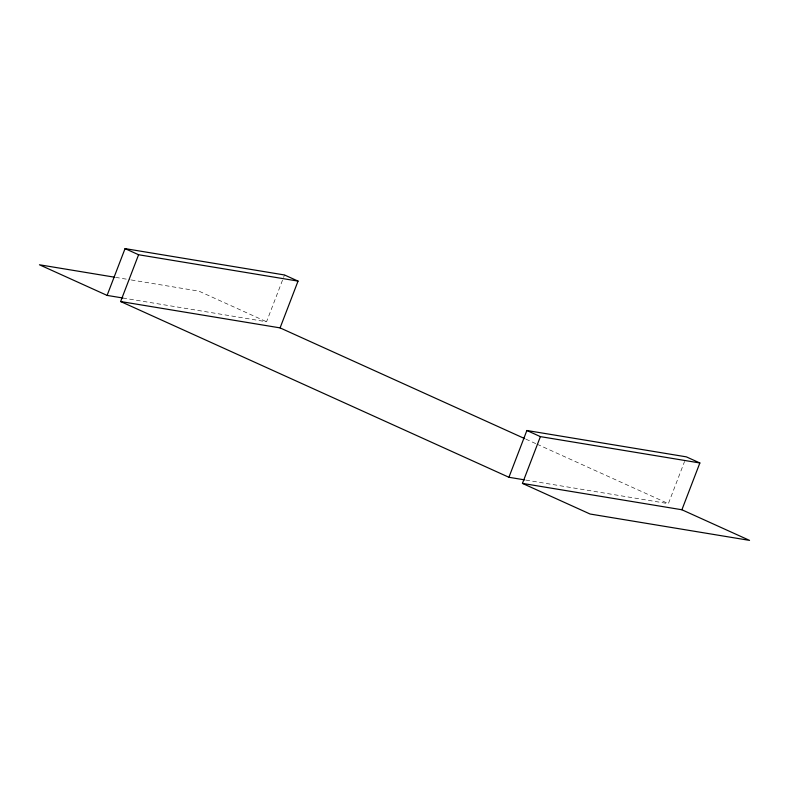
<?xml version="1.0" encoding="UTF-8"?>
<svg xmlns="http://www.w3.org/2000/svg" width="789" height="789" viewBox="0 0 789 789"><rect width="100%" height="100%" fill="white"/><g stroke="black" fill="none" stroke-linecap="round" stroke-linejoin="round"><path stroke-width="0.59" stroke-dasharray="3.94 2.96" d="M122.798 297.995L266.554 321.764L284.513 274.976M525.829 480.077L668.372 503.638L684.586 461.417M115.559 277.363L130.057 279.76M131.26 279.957L198.917 291.141L266.554 321.764M525.849 439.128L535.958 443.704M537.072 444.207L668.372 503.638"/><path stroke-width="1.18" d="M114.346 277.166L39.45 264.779L107.097 295.402L125.056 248.614L284.513 274.976L298.045 281.101L280.085 327.889L120.628 301.526L138.588 254.739L298.045 281.101M120.628 301.526L508.915 477.276L526.874 430.498L686.331 456.851L699.863 462.975L681.903 509.763L522.446 483.401L540.396 436.623L699.863 462.975M107.097 295.402L122.798 297.995M508.915 477.276L524.616 479.88M125.056 248.614L138.588 254.739M526.874 430.498L540.396 436.623M280.085 327.889L524.734 438.625M681.903 509.763L749.55 540.386L590.083 514.024L522.446 483.401"/></g></svg>
